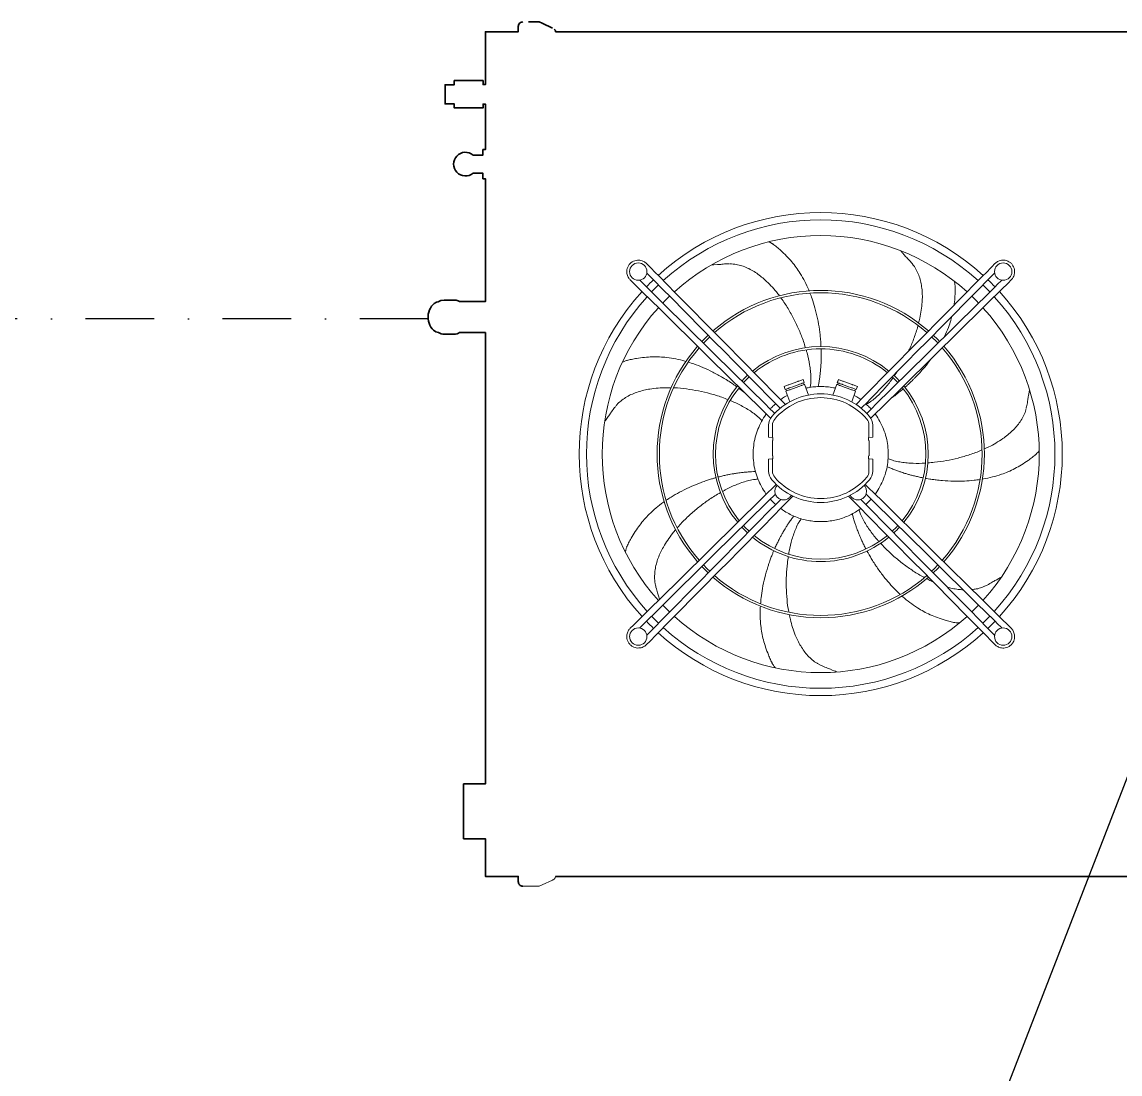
# Model space of a CAD drawing. Extents: x 28911 to 70911, y -59 to 29641.
# Drawn here: x 46481 to 47684, y 15614 to 16766 of the extents above; entities that cross this region are included whole.
import ezdxf

# ---------------------------------------------------------------- set-up
doc = ezdxf.new("R2010")
doc.units = 0
doc.header["$LTSCALE"] = 300
doc.header["$MEASUREMENT"] = 0
doc.linetypes.add('553_Civil-Base$0$DASHDOT2', pattern=[0.5, 0.25, -0.125, 0, -0.125])
doc.layers.add('22 CONTINUA 0.18', color=3, linetype='Continuous', lineweight=18)
doc.layers.add('23 CONTINUA 0.35', color=4, linetype='Continuous', lineweight=35)
doc.styles.get("Standard").update_dxf_attribs({"font": 'STANDARD'})
doc.dimstyles.new('sc1a50_pollici', dxfattribs={"dimscale": 50, "dimtxt": 3, "dimasz": 3, "dimexe": 0, "dimexo": 0, "dimgap": 1, "dimtad": 1, "dimzin": 12, "dimdsep": 46, "dimtxsty": 'Standard', "dimblk": 'CLOSEDBLANK', "dimcen": 1, "dimclrd": 253, "dimclre": 253, "dimclrt": 2, "dimadec": 0, "dimazin": 3, "dimtfac": 1, "dimtmove": 0, "dimatfit": 1, "dimldrblk": 'CLOSEDBLANK', "dimfxl": 1, "dimtolj": 1, "dimtzin": 0, "dimarcsym": 0})

# ---------------------------------------------------------------- blocks, each defined once
blk = doc.blocks.new('A$Cb5c88366')
at = {"layer": '22 CONTINUA 0.18', "color": 7}
for p, q in [((1828.4, 934.3), (1816.9, 928.9)), ((1830.8, 935.4), (1828.4, 934.3)), ((1843.2, 935.7), (1832.1, 935.7))]:
    blk.add_line(p, q, dxfattribs=at)
at = {"layer": '22 CONTINUA 0.18', "color": 253}
for p, q in [((1511.4, 698.6), (1508, 700.1)), ((1576, 692.2), (1576.6, 691)), ((1335.9, 667.6), (1332.4, 671.1)), ((1342.9, 660.4), (1335.9, 667.6)), ((1710.5, 667.6), (1703.5, 660.4)), ((1714, 671.1), (1710.5, 667.6)), ((1314.6, 653.3), (1318.1, 649.8)), ((1318.1, 649.8), (1325.3, 642.8)), ((1330.2, 647.7), (1325, 652.9)), ((1332.8, 660.7), (1338, 655.5)), ((1338, 655.5), (1339.7, 653.8)), ((1339.7, 653.8), (1351.2, 642.1)), ((1344.7, 658.7), (1342.9, 660.4)), ((1356.2, 647), (1344.7, 658.7)), ((1701.7, 658.7), (1690.2, 647)), ((1695.2, 642.1), (1706.7, 653.8)), ((1703.5, 660.4), (1701.7, 658.7)), ((1706.7, 653.8), (1708.4, 655.5)), ((1708.4, 655.5), (1713.6, 660.7)), ((1721.4, 652.9), (1716.2, 647.7)), ((1721.1, 642.8), (1728.3, 649.8)), ((1728.3, 649.8), (1731.8, 653.3)), ((1325.3, 642.8), (1327, 641)), ((1327, 641), (1338.7, 629.5)), ((1331.9, 646), (1330.2, 647.7)), ((1343.6, 634.5), (1331.9, 646)), ((1351.2, 642.1), (1358.2, 634.9)), ((1363.2, 639.9), (1356.2, 647)), ((1415.2, 587.2), (1363.2, 639.9)), ((1683.2, 639.9), (1631.2, 587.2)), ((1690.2, 647), (1683.2, 639.9)), ((1688.2, 634.9), (1695.2, 642.1)), ((1714.5, 646), (1702.8, 634.5)), ((1707.7, 629.5), (1719.4, 641)), ((1716.2, 647.7), (1714.5, 646)), ((1719.4, 641), (1721.1, 642.8)), ((1338.7, 629.5), (1345.8, 622.5)), ((1350.8, 627.5), (1343.6, 634.5)), ((1403.4, 575.5), (1350.8, 627.5)), ((1358.2, 634.9), (1410.2, 582.3)), ((1636.2, 582.3), (1688.2, 634.9)), ((1695.6, 627.5), (1643, 575.5)), ((1702.8, 634.5), (1695.6, 627.5)), ((1700.6, 622.5), (1707.7, 629.5)), ((1345.8, 622.5), (1398.5, 570.5)), ((1647.9, 570.5), (1700.6, 622.5)), ((1700.4, 618.9), (1699.7, 621.6)), ((1331.2, 600.5), (1328, 598.7)), ((1410.2, 582.3), (1413.8, 578.7)), ((1413.8, 578.7), (1469.8, 521.8)), ((1418.8, 583.6), (1415.2, 587.2)), ((1474.8, 526.7), (1418.8, 583.6)), ((1627.6, 583.6), (1571.6, 526.7)), ((1576.6, 521.8), (1632.6, 578.7)), ((1631.2, 587.2), (1627.6, 583.6)), ((1632.6, 578.7), (1636.2, 582.3)), ((1398.5, 570.5), (1402.1, 566.9)), ((1402.1, 566.9), (1459, 510.9)), ((1407, 571.9), (1403.4, 575.5)), ((1463.9, 515.9), (1407, 571.9)), ((1639.4, 571.9), (1582.5, 515.9)), ((1587.4, 510.9), (1644.3, 566.9)), ((1643, 575.5), (1639.4, 571.9)), ((1644.3, 566.9), (1647.9, 570.5)), ((1735.7, 564.4), (1735.1, 563.2)), ((1469.8, 521.8), (1471.7, 519.9)), ((1471.7, 519.9), (1479.4, 512.1)), ((1473.9, 517.6), (1472.7, 516.6)), ((1476.7, 524.8), (1474.8, 526.7)), ((1492.8, 508.5), (1476.7, 524.8)), ((1569.7, 524.8), (1553.6, 508.5)), ((1567, 512.1), (1574.7, 519.9)), ((1571.6, 526.7), (1569.7, 524.8)), ((1573.7, 516.6), (1572.5, 517.6)), ((1574.7, 519.9), (1576.6, 521.8)), ((1459, 510.9), (1460.9, 509)), ((1460.9, 509), (1474.4, 495.7)), ((1465.8, 514), (1463.9, 515.9)), ((1473.6, 506.3), (1465.8, 514)), ((1469.1, 513), (1468.1, 511.7)), ((1572, 495.7), (1585.5, 509)), ((1580.6, 514), (1572.8, 506.3)), ((1578.3, 511.7), (1577.3, 513)), ((1582.5, 515.9), (1580.6, 514)), ((1585.5, 509), (1587.4, 510.9)), ((1466.2, 467.9), (1466.2, 481.2)), ((1470.4, 481.2), (1470.4, 467.8)), ((1576, 467.8), (1576, 481.2)), ((1580.2, 481.2), (1580.2, 467.9)), ((1287.5, 462.9), (1288.6, 463.8)), ((1470.4, 467.8), (1466.2, 467.9)), ((1470.3, 447.7), (1470.3, 464.3)), ((1470.7, 467.5), (1470.4, 467.8)), ((1470.8, 464.3), (1470.8, 467.5)), ((1575.6, 467.5), (1575.6, 464.3)), ((1576, 467.8), (1575.7, 467.5)), ((1580.2, 467.9), (1576, 467.8)), ((1576.1, 464.3), (1576.1, 447.7)), ((1470.8, 444.5), (1470.8, 447.7)), ((1575.6, 447.7), (1575.6, 444.5)), ((1466.2, 444.1), (1470.4, 444.2)), ((1466.2, 430.8), (1466.2, 444.1)), ((1470.4, 444.2), (1470.7, 444.5)), ((1470.4, 444.2), (1470.4, 430.8)), ((1575.7, 444.5), (1576, 444.2)), ((1576, 444.2), (1580.2, 444.1)), ((1576, 430.8), (1576, 444.2)), ((1580.2, 444.1), (1580.2, 430.8)), ((1468.3, 423.3), (1460.9, 416)), ((1585.5, 416), (1578.1, 423.3)), ((1756, 421.5), (1758.2, 424.5)), ((1459, 414.1), (1402.1, 358.1)), ((1407, 353.1), (1463.9, 409.1)), ((1460.9, 416), (1459, 414.1)), ((1463.9, 409.1), (1465.8, 411)), ((1465.8, 411), (1472.8, 417.9)), ((1468.1, 413.3), (1469.1, 412)), ((1478.9, 412.3), (1471.7, 405.1)), ((1574.7, 405.1), (1567.5, 412.3)), ((1573.6, 417.9), (1580.6, 411)), ((1577.3, 412), (1578.3, 413.3)), ((1580.6, 411), (1582.5, 409.1)), ((1582.5, 409.1), (1639.4, 353.1)), ((1587.4, 414.1), (1585.5, 416)), ((1644.3, 358.1), (1587.4, 414.1)), ((1295.7, 398.4), (1295, 394.8)), ((1469.8, 403.2), (1413.8, 346.3)), ((1418.8, 341.4), (1474.8, 398.3)), ((1471.7, 405.1), (1469.8, 403.2)), ((1472.7, 408.4), (1473.9, 407.4)), ((1474.8, 398.3), (1476.7, 400.2)), ((1476.7, 400.2), (1484.5, 408.1)), ((1489.2, 405.3), (1485, 393.6)), ((1505.6, 386.1), (1509.9, 397.8)), ((1536.5, 397.8), (1540.8, 386.1)), ((1561.4, 393.6), (1557.2, 405.3)), ((1561.9, 408.1), (1569.7, 400.2)), ((1569.7, 400.2), (1571.6, 398.3)), ((1571.6, 398.3), (1627.6, 341.4)), ((1572.5, 407.4), (1573.7, 408.4)), ((1576.6, 403.2), (1574.7, 405.1)), ((1632.6, 346.3), (1576.6, 403.2)), ((1484.2, 391.8), (1483, 388.5)), ((1483, 388.5), (1484.2, 391.8)), ((1487.6, 386.8), (1483, 388.5)), ((1484.2, 391.8), (1485.5, 391.3)), ((1485.7, 393.4), (1485, 391.5)), ((1487.4, 390.6), (1488.7, 390.1)), ((1498, 383.1), (1488.9, 386.3)), ((1490.1, 389.6), (1492.7, 388.7)), ((1496.5, 387.3), (1499.2, 386.3)), ((1500.5, 385.9), (1501.8, 385.4)), ((1504.2, 384.5), (1504.9, 386.4)), ((1541.5, 386.4), (1542.2, 384.5)), ((1544.6, 385.4), (1545.9, 385.9)), ((1547.2, 386.3), (1549.9, 387.3)), ((1557.5, 386.3), (1548.4, 383.1)), ((1553.7, 388.7), (1556.3, 389.6)), ((1557.7, 390.1), (1559, 390.6)), ((1563.4, 388.5), (1558.8, 386.8)), ((1561.4, 391.5), (1560.7, 393.4)), ((1560.9, 391.3), (1562.2, 391.8)), ((1563.4, 388.5), (1562.2, 391.8)), ((1562.2, 391.8), (1563.4, 388.5)), ((1439.9, 372.8), (1442.6, 376.8)), ((1503.8, 380.9), (1499.3, 382.6)), ((1503.7, 384.7), (1505, 384.2)), ((1505, 384.2), (1503.8, 380.9)), ((1503.9, 380.9), (1505.1, 384.2)), ((1541.3, 384.2), (1542.5, 380.9)), ((1541.4, 384.2), (1542.7, 384.7)), ((1542.6, 380.9), (1541.4, 384.2)), ((1547.1, 382.6), (1542.6, 380.9)), ((1398.5, 354.5), (1345.8, 302.5)), ((1350.8, 297.5), (1403.4, 349.5)), ((1402.1, 358.1), (1398.5, 354.5)), ((1403.4, 349.5), (1407, 353.1)), ((1639.4, 353.1), (1643, 349.5)), ((1643, 349.5), (1695.6, 297.5)), ((1647.9, 354.5), (1644.3, 358.1)), ((1700.6, 302.5), (1647.9, 354.5)), ((1735.4, 359.9), (1734.1, 359.6)), ((1410.2, 342.7), (1358.2, 290.1)), ((1363.2, 285.1), (1415.2, 337.8)), ((1413.8, 346.3), (1410.2, 342.7)), ((1415.2, 337.8), (1418.8, 341.4)), ((1627.6, 341.4), (1631.2, 337.8)), ((1631.2, 337.8), (1683.2, 285.1)), ((1636.2, 342.7), (1632.6, 346.3)), ((1688.2, 290.1), (1636.2, 342.7)), ((1345.8, 302.5), (1338.7, 295.5)), ((1707.7, 295.5), (1700.6, 302.5)), ((1338.7, 295.5), (1327, 284)), ((1331.9, 279), (1343.6, 290.5)), ((1343.6, 290.5), (1350.8, 297.5)), ((1358.2, 290.1), (1351.2, 282.9)), ((1695.2, 282.9), (1688.2, 290.1)), ((1695.6, 297.5), (1702.8, 290.5)), ((1702.8, 290.5), (1714.5, 279)), ((1719.4, 284), (1707.7, 295.5)), ((1325.3, 282.2), (1318.1, 275.2)), ((1325, 272.1), (1330.2, 277.3)), ((1327, 284), (1325.3, 282.2)), ((1330.2, 277.3), (1331.9, 279)), ((1351.2, 282.9), (1339.7, 271.2)), ((1344.7, 266.3), (1356.2, 278)), ((1356.2, 278), (1363.2, 285.1)), ((1375.9, 278.5), (1375.9, 279.8)), ((1683.2, 285.1), (1690.2, 278)), ((1690.2, 278), (1701.7, 266.3)), ((1706.7, 271.2), (1695.2, 282.9)), ((1714.5, 279), (1716.2, 277.3)), ((1716.2, 277.3), (1721.4, 272.1)), ((1721.1, 282.2), (1719.4, 284)), ((1728.3, 275.2), (1721.1, 282.2)), ((1318.1, 275.2), (1314.6, 271.7)), ((1338, 269.5), (1332.8, 264.3)), ((1335.9, 257.4), (1342.9, 264.6)), ((1339.7, 271.2), (1338, 269.5)), ((1342.9, 264.6), (1344.7, 266.3)), ((1701.7, 266.3), (1703.5, 264.6)), ((1703.5, 264.6), (1710.5, 257.4)), ((1708.4, 269.5), (1706.7, 271.2)), ((1713.6, 264.3), (1708.4, 269.5)), ((1731.8, 271.7), (1728.3, 275.2)), ((1332.4, 253.9), (1335.9, 257.4)), ((1636.3, 254.9), (1640.4, 255.1)), ((1710.5, 257.4), (1714, 253.9)), ((1431.4, 244.7), (1434, 241.7))]:
    blk.add_line(p, q, dxfattribs=at)
at = {"layer": '22 CONTINUA 0.18', "color": 253, "flags": 128}
for points in [[(1338, 640), (1343.5, 645.5), (1345.7, 647.7)], [(1700.7, 647.7), (1702.9, 645.5), (1708.4, 640)], [(1400, 592.6), (1395.1, 587.8), (1393.1, 585.7)], [(1394.9, 583.9), (1399, 588.1), (1401.8, 590.8)], [(1644.6, 590.8), (1647.4, 588.1), (1651.5, 583.9)], [(1653.3, 585.7), (1651.3, 587.8), (1646.4, 592.6)], [(1436.9, 382.5), (1439.4, 379.8), (1443.2, 376.2)], [(1444.9, 377.9), (1442.3, 380.5), (1438.6, 384.2)], [(1607.8, 384.2), (1604.1, 380.5), (1601.5, 377.9)], [(1603.2, 376.2), (1607, 379.8), (1609.5, 382.5)], [(1393.1, 339.3), (1395.1, 337.2), (1400, 332.4)], [(1401.8, 334.2), (1396.2, 339.7), (1394.9, 341.1)], [(1651.5, 341.1), (1650.2, 339.7), (1644.6, 334.2)], [(1646.4, 332.4), (1651.3, 337.2), (1653.3, 339.3)], [(1345.7, 277.3), (1343.5, 279.5), (1338, 285)], [(1708.4, 285), (1702.9, 279.5), (1700.7, 277.3)]]:
    blk.add_lwpolyline(points, dxfattribs=at)
at = {"layer": '22 CONTINUA 0.18', "color": 253}
for centre in [(1323.4, 662.3), (1723, 662.3), (1323.4, 262.7), (1723, 262.7)]:
    blk.add_circle(centre, 9.5, dxfattribs=at)
at = {"layer": '22 CONTINUA 0.18', "color": 7}
for centre, radius, start, end in [((1818.4, 924.1), 5, 115, 169.8761), ((1832.1, 932.7), 3, 90, 115)]:
    blk.add_arc(centre, radius, start, end, dxfattribs=at)
at = {"layer": '22 CONTINUA 0.18', "color": 253}
for centre, radius, start, end in [((1523.2, 462.5), 264.5, 90, 132.2969), ((1523.2, 462.5), 264.5, 47.7031, 90), ((1523.2, 462.5), 256.5, 90, 132.2248), ((1523.2, 462.5), 256.5, 47.7752, 90), ((1523.2, 462.5), 239.3, 47.9467, 132.0533), ((1323.4, 662.3), 12.6, 44.6358, 45.3525), ((1523.2, 462.5), 264.5, 133.8138, 136.1862), ((1523.2, 462.5), 264.5, 43.8138, 46.1862), ((1723, 662.3), 12.6, 314.6358, 315.3525), ((1523.2, 462.5), 264.5, 137.7031, 222.2969), ((1523.2, 462.5), 179.2, 90, 131.1967), ((1523.2, 462.5), 176.7, 48.8516, 131.1484), ((1523.2, 462.5), 179.2, 48.8033, 90), ((1523.2, 462.5), 264.5, 317.7031, 42.2969), ((1523.2, 462.5), 256.5, 137.7752, 222.2248), ((1523.2, 462.5), 239.3, 133.7303, 136.2697), ((1523.2, 462.5), 239.3, 43.7303, 46.2697), ((1523.2, 462.5), 256.5, 317.7752, 42.2248), ((1523.2, 462.5), 239.3, 137.9467, 222.0533), ((1523.2, 462.5), 239.3, 317.9467, 42.0533), ((1523.2, 462.5), 179.2, 138.8033, 221.1967), ((1523.2, 462.5), 176.7, 138.8516, 221.1484), ((1523.2, 462.5), 117.7, 90, 129.4126), ((1523.2, 462.5), 115.2, 50.7004, 129.2996), ((1523.2, 462.5), 117.7, 50.5874, 90), ((1523.2, 462.5), 176.7, 318.8516, 41.1484), ((1523.2, 462.5), 179.2, 318.8033, 41.1967), ((1523.2, 462.5), 117.7, 132.8266, 137.1734), ((1523.2, 462.5), 115.2, 132.788, 137.212), ((1523.2, 462.5), 115.2, 42.788, 47.212), ((1523.2, 462.5), 117.7, 42.8266, 47.1734), ((1523.2, 462.5), 117.7, 140.5874, 219.4126), ((1523.2, 462.5), 115.2, 140.7004, 219.2996), ((1523.2, 462.5), 115.2, 320.6189, 39.2996), ((1523.2, 462.5), 117.7, 320.67, 39.4126), ((1523.2, 445.5), 70, 40.0248, 139.9752), ((1523.2, 445.5), 65.8, 40.0248, 139.9752), ((1480.7, 481.2), 14.5, 139.9752, 180), ((1480.7, 481.2), 10.3, 139.9752, 180), ((1565.7, 481.2), 10.3, 0, 40.0248), ((1565.7, 481.2), 14.5, 0, 40.0248), ((1480.7, 430.8), 14.5, 180, 220.0248), ((1523.2, 466.5), 70, 220.0248, 319.9752), ((1480.7, 430.8), 10.3, 180, 220.0248), ((1523.2, 466.5), 65.8, 220.0248, 319.9752), ((1565.7, 430.8), 10.3, 319.9752, 0), ((1565.7, 430.8), 14.5, 319.9752, 0), ((1523.2, 462.5), 115.2, 230.7004, 270), ((1523.2, 462.5), 115.2, 270, 309.2996), ((1523.2, 462.5), 117.7, 230.5874, 309.4126), ((1523.2, 462.5), 179.2, 228.8033, 311.1967), ((1523.2, 462.5), 176.7, 228.8516, 270), ((1523.2, 462.5), 176.7, 270, 311.1484), ((1523.2, 462.5), 239.3, 223.7303, 226.2697), ((1523.2, 462.5), 239.3, 313.7303, 316.2697), ((1523.2, 462.5), 264.5, 223.8138, 226.1862), ((1523.2, 462.5), 239.3, 227.9467, 270), ((1523.2, 462.5), 239.3, 270, 312.0533), ((1523.2, 462.5), 264.5, 313.8138, 316.1862), ((1323.4, 262.7), 12.6, 134.6358, 135.3525), ((1523.2, 462.5), 264.5, 227.7031, 312.2969), ((1523.2, 462.5), 256.5, 227.7752, 312.2248), ((1723, 262.7), 12.6, 224.6358, 225.3525)]:
    blk.add_arc(centre, radius, start, end, dxfattribs=at)
at = {"layer": '22 CONTINUA 0.18'}
blk.add_arc((1912.2, 145), 13, 230.2849, 129.7151, dxfattribs=at)
at = {"layer": '22 CONTINUA 0.18', "color": 7}
for points in [[(1816.3, 928.7), (1816.3, 928.7), (1816.4, 928.7), (1816.6, 928.8), (1816.7, 928.8), (1816.9, 928.9)], [(1843.2, 935.7), (1844.9, 935.7), (1846.4, 935.7), (1848.8, 935.7), (1849.4, 935.7), (1849.4, 935.7)]]:
    blk.add_open_spline(points, degree=3, knots=[0, 0, 0, 0, 0.5, 0.5, 1, 1, 1, 1], dxfattribs=at)
at = {"layer": '22 CONTINUA 0.18', "color": 253}
for points, knots in [([(1507.9, 700), (1507.2, 700.2), (1506.5, 700.6), (1505.7, 701), (1505.6, 701.1)], [0, 0, 0, 0, 0.8151336, 1, 1, 1, 1]), ([(1511.4, 698.4), (1512.9, 697.9), (1516.3, 696.5), (1520.6, 695.1), (1523.3, 693.6), (1524.1, 693.2)], [0, 0, 0, 0, 0.3364574, 0.7951713, 1, 1, 1, 1]), ([(1524.5, 693), (1525.4, 692.6), (1528.2, 691.2), (1532.5, 687.9), (1537.3, 683.4), (1541.5, 678.3), (1545.2, 672.7), (1548.4, 666.8), (1551.4, 660), (1554.2, 652.3), (1556.3, 644.8), (1557.2, 640.1), (1557.6, 638.3)], [0, 0, 0, 0, 0.049499, 0.149739, 0.250006, 0.350304, 0.450625, 0.550965, 0.651315, 0.785101, 0.918896, 1, 1, 1, 1]), ([(1576.2, 691.9), (1576.1, 692), (1575.7, 692.6), (1575, 693.7), (1574.2, 694.9), (1573.5, 695.8), (1573.2, 696.3), (1573.1, 696.4)], [0, 0, 0, 0, 0.101371, 0.362903, 0.665465, 0.895274, 1, 1, 1, 1]), ([(1575.9, 692.4), (1576.7, 690.8), (1578.3, 687.6), (1580.9, 681.4), (1583.6, 674.2), (1586, 666.2), (1587.7, 658.3), (1589, 649.7), (1589.5, 640.3), (1589.6, 633.1), (1589.3, 629.3), (1589.3, 628.9)], [0, 0, 0, 0, 0.084137, 0.170783, 0.303249, 0.431574, 0.554368, 0.672846, 0.828681, 0.982495, 1, 1, 1, 1]), ([(1314.6, 653.3), (1314.2, 653.7), (1313.8, 654.1), (1313.1, 655), (1312.8, 655.5), (1312.1, 656.7), (1311.8, 657.4), (1311.3, 658.8), (1311.1, 659.6), (1310.9, 661.2), (1310.8, 662.1), (1310.9, 664), (1311.1, 664.9), (1311.6, 666.8), (1312.1, 667.7), (1313.1, 669.5), (1313.7, 670.4), (1315.2, 671.9), (1316, 672.5), (1317.8, 673.6), (1318.8, 674), (1320.6, 674.6), (1321.6, 674.8), (1323.4, 674.9), (1324.3, 674.9), (1326, 674.6), (1326.8, 674.4), (1328.2, 674), (1328.8, 673.7), (1330, 673), (1330.6, 672.7), (1331.5, 672), (1331.9, 671.6), (1332.3, 671.2)], [0, 0, 0, 0, 0.0625, 0.0625, 0.125, 0.125, 0.1875, 0.1875, 0.25, 0.25, 0.3125, 0.3125, 0.375, 0.375, 0.4375, 0.4375, 0.5, 0.5, 0.5625, 0.5625, 0.625, 0.625, 0.6875, 0.6875, 0.75, 0.75, 0.8125, 0.8125, 0.875, 0.875, 0.9375, 0.9375, 1, 1, 1, 1]), ([(1714, 671.1), (1714.4, 671.5), (1714.8, 671.9), (1715.7, 672.6), (1716.2, 672.9), (1717.4, 673.6), (1718.1, 673.9), (1719.5, 674.4), (1720.3, 674.6), (1721.9, 674.8), (1722.8, 674.9), (1724.7, 674.8), (1725.6, 674.6), (1727.5, 674.1), (1728.4, 673.6), (1730.2, 672.6), (1731.1, 672), (1732.6, 670.5), (1733.2, 669.7), (1734.3, 667.9), (1734.7, 666.9), (1735.3, 665.1), (1735.5, 664.1), (1735.6, 662.3), (1735.6, 661.4), (1735.3, 659.7), (1735.1, 658.9), (1734.7, 657.5), (1734.4, 656.9), (1733.7, 655.7), (1733.4, 655.1), (1732.7, 654.2), (1732.3, 653.8), (1731.9, 653.4)], [0, 0, 0, 0, 0.0625, 0.0625, 0.125, 0.125, 0.1875, 0.1875, 0.25, 0.25, 0.3125, 0.3125, 0.375, 0.375, 0.4375, 0.4375, 0.5, 0.5, 0.5625, 0.5625, 0.625, 0.625, 0.6875, 0.6875, 0.75, 0.75, 0.8125, 0.8125, 0.875, 0.875, 0.9375, 0.9375, 1, 1, 1, 1]), ([(1377, 646.9), (1376.7, 647), (1375.6, 647.1), (1373.7, 647.3), (1372, 647.3), (1371.3, 647.3)], [0, 0, 0, 0, 0.128359, 0.606902, 1, 1, 1, 1]), ([(1376.3, 647.1), (1378.1, 646.7), (1381.6, 645.9), (1388.1, 644.1), (1395.3, 641.7), (1403.1, 638.6), (1410.4, 635), (1417.9, 630.6), (1425.6, 625.2), (1431.2, 620.8), (1434, 618.2), (1434.2, 618)], [0, 0, 0, 0, 0.084186, 0.170883, 0.303425, 0.431824, 0.55469, 0.673236, 0.829161, 0.983064, 1, 1, 1, 1]), ([(1558.2, 635.5), (1558.2, 635.3), (1559.2, 630.7), (1560.2, 621.6), (1561.1, 608.3), (1560.9, 595), (1560.1, 583.7), (1559, 577), (1558.6, 574.6)], [0, 0, 0, 0, 0.0111633, 0.2285477, 0.4459426, 0.663346, 0.8807622, 1, 1, 1, 1]), ([(1589, 626.3), (1588.9, 624.1), (1588.5, 618.5), (1587, 609), (1584.6, 597.7), (1582, 588.7), (1580, 582.6), (1579, 579.7), (1578.1, 577.3), (1577.3, 575), (1576.3, 572.6), (1575.4, 570.2), (1574.7, 568.7), (1574.5, 568.2)], [0, 0, 0, 0, 0.10668, 0.280631, 0.480106, 0.68522, 0.745956, 0.79773, 0.84054, 0.875243, 0.916832, 0.974446, 1, 1, 1, 1]), ([(1436.2, 616.1), (1437.8, 614.6), (1441.9, 610.8), (1448.4, 603.7), (1455.8, 594.8), (1461.2, 587.2), (1464.7, 581.8), (1466.4, 579.2), (1467.7, 577), (1468.9, 575), (1470.3, 572.6), (1471.5, 570.5), (1472.2, 569.1), (1472.5, 568.7)], [0, 0, 0, 0, 0.1068127, 0.2811224, 0.4810089, 0.686547, 0.7474078, 0.799289, 0.8421875, 0.8769616, 0.9186372, 0.9763692, 1, 1, 1, 1]), ([(1700.3, 618.8), (1700.8, 617.3), (1701.9, 613.8), (1703.4, 609.7), (1703.9, 606.9), (1704, 606.1)], [0, 0, 0, 0, 0.349572, 0.826216, 1, 1, 1, 1]), ([(1331.4, 600.4), (1332.7, 601.2), (1335.9, 603), (1339.7, 605.5), (1342.5, 606.7), (1343.4, 607)], [0, 0, 0, 0, 0.336535, 0.795356, 1, 1, 1, 1]), ([(1343.8, 607.2), (1344.7, 607.6), (1347.5, 609), (1352.2, 610.2), (1356, 610.7), (1357.6, 610.9)], [0, 0, 0, 0, 0.221338, 0.669173, 1, 1, 1, 1]), ([(1367.3, 611.1), (1369.1, 611), (1373, 610.7), (1378.9, 609.7), (1382.9, 608.6), (1384.8, 608.1)], [0, 0, 0, 0, 0.297299, 0.674664, 1, 1, 1, 1]), ([(1400.2, 602.3), (1401, 602), (1403.3, 601.1), (1405.6, 599.8), (1407.1, 599)], [0, 0, 0, 0, 0.2994085, 1, 1, 1, 1]), ([(1704.1, 605.8), (1704.4, 604.6), (1705.1, 601.3), (1705.2, 595.8), (1704.7, 589.2), (1703.3, 582.7), (1701.3, 576.4), (1698.7, 570.2), (1695.2, 563.6), (1690.9, 556.6), (1686.3, 550.2), (1683.2, 546.6), (1682, 545.2)], [0, 0, 0, 0, 0.057232, 0.156541, 0.255876, 0.355241, 0.45463, 0.554037, 0.653453, 0.785996, 0.918547, 1, 1, 1, 1]), ([(1328, 598.6), (1327.4, 598.2), (1326.7, 597.9), (1326, 597.6), (1325.9, 597.5)], [0, 0, 0, 0, 0.880812, 1, 1, 1, 1]), ([(1409.7, 597.7), (1409.9, 597.6), (1414.1, 595.5), (1421.9, 590.6), (1432.8, 583), (1443.1, 574.6), (1451.4, 566.9), (1456, 561.9), (1457.7, 560.1)], [0, 0, 0, 0, 0.011177, 0.228343, 0.445519, 0.662704, 0.879901, 1, 1, 1, 1]), ([(1473.7, 566.3), (1473.7, 566.3), (1474.6, 564.7), (1476, 561.8), (1478, 557.7), (1479.6, 554), (1480.9, 551.1), (1481.8, 548.7), (1482.7, 546.5), (1483.7, 543.8), (1484.9, 540.5), (1486.2, 536.5), (1487.4, 532.3), (1488.2, 529.5), (1488.5, 528.2)], [0, 0, 0, 0, 0.006052, 0.12584, 0.237082, 0.335581, 0.42134, 0.471919, 0.524115, 0.593104, 0.679327, 0.782767, 0.903412, 1, 1, 1, 1]), ([(1558.2, 572.1), (1558.1, 571), (1557.3, 565.5), (1555.4, 558), (1552.7, 549.6), (1550.3, 543.5), (1547.8, 538.1), (1545.7, 535), (1544.9, 533.8)], [0, 0, 0, 0, 0.082898, 0.405161, 0.566397, 0.727696, 0.889081, 1, 1, 1, 1]), ([(1573.5, 566), (1573.5, 565.9), (1572.8, 564.3), (1571.4, 561.3), (1569.4, 557.3), (1567.6, 553.6), (1566.1, 550.8), (1564.8, 548.6), (1563.6, 546.5), (1562.2, 544.1), (1560.3, 541.1), (1558, 537.6), (1555.5, 534), (1553.7, 531.6), (1552.9, 530.6)], [0, 0, 0, 0, 0.006203, 0.125972, 0.237197, 0.335682, 0.421428, 0.471999, 0.524187, 0.593166, 0.679375, 0.7828, 0.903427, 1, 1, 1, 1]), ([(1735.6, 564.1), (1735.6, 564.2), (1735.8, 564.8), (1736.2, 565.9), (1736.6, 567.3), (1736.9, 568.4), (1737.1, 569), (1737.1, 569.3)], [0, 0, 0, 0, 0.055943, 0.363958, 0.633192, 0.854564, 1, 1, 1, 1]), ([(1459.3, 558.3), (1460.1, 557.4), (1463.9, 553.4), (1468.6, 547.2), (1473.5, 539.9), (1476.8, 534.2), (1479.4, 528.9), (1480.5, 525.4), (1481, 523.9)], [0, 0, 0, 0, 0.084195, 0.406377, 0.567572, 0.72883, 0.890175, 1, 1, 1, 1]), ([(1735.9, 564.6), (1735.1, 563), (1733.6, 559.7), (1730.3, 553.8), (1726.4, 547.3), (1721.6, 540.4), (1716.5, 534.1), (1710.5, 527.8), (1703.6, 521.5), (1698, 516.9), (1694.8, 514.8), (1694.5, 514.6)], [0, 0, 0, 0, 0.084072, 0.17065, 0.303013, 0.431239, 0.553938, 0.672323, 0.828038, 0.981732, 1, 1, 1, 1]), ([(1680.3, 543.1), (1680.1, 542.9), (1677.1, 539.3), (1670.6, 532.8), (1660.8, 523.8), (1650.3, 515.7), (1641, 509.2), (1635, 505.9), (1632.9, 504.7)], [0, 0, 0, 0, 0.011293, 0.22843, 0.445579, 0.662735, 0.879905, 1, 1, 1, 1]), ([(1523.2, 536.5), (1520.9, 536.4), (1516.2, 536.3), (1509.4, 535.3), (1502.6, 533.7), (1496, 531.4), (1489.7, 528.6), (1484.1, 525.5), (1480.8, 523.1), (1479.4, 522.1)], [0, 0, 0, 0, 0.14821, 0.29642, 0.44463, 0.59284, 0.74105, 0.88926, 1, 1, 1, 1]), ([(1567, 522.1), (1565.6, 523.1), (1562.3, 525.5), (1556.7, 528.6), (1550.4, 531.4), (1543.8, 533.7), (1537, 535.3), (1530.2, 536.3), (1525.5, 536.4), (1523.2, 536.5)], [0, 0, 0, 0, 0.11074, 0.25895, 0.40716, 0.55537, 0.70358, 0.85179, 1, 1, 1, 1]), ([(1463.6, 506.3), (1463.5, 506.2), (1461.4, 503.6), (1458.2, 498.1), (1454.2, 489.7), (1451.3, 480.9), (1449.6, 471.8), (1449, 462.5), (1449.6, 453.2), (1451.3, 444.1), (1454.2, 435.3), (1458.2, 426.9), (1461.4, 421.4), (1463.5, 418.8), (1463.6, 418.7)], [0, 0, 0, 0, 0.006033, 0.104827, 0.20362, 0.302413, 0.401207, 0.5, 0.598793, 0.697587, 0.79638, 0.895173, 0.993967, 1, 1, 1, 1]), ([(1475.6, 496.7), (1475.3, 497.1), (1474.5, 497.9), (1473.7, 499.5), (1473.2, 501.3), (1473, 503.2), (1473.2, 505), (1473.7, 506.8), (1474.6, 508.5), (1475.8, 509.9), (1477.2, 511.1), (1478.9, 512), (1480.7, 512.6), (1481.9, 512.6), (1482.5, 512.7)], [0, 0, 0, 0, 0.067754, 0.152503, 0.237253, 0.322003, 0.406752, 0.491502, 0.576252, 0.661001, 0.745751, 0.830501, 0.91525, 1, 1, 1, 1]), ([(1482.5, 512.7), (1483.2, 512.6), (1484.5, 512.5), (1486.4, 511.9), (1488.1, 510.9), (1489.6, 509.6), (1490.5, 508.4), (1490.9, 507.7), (1490.9, 507.5)], [0, 0, 0, 0, 0.188901, 0.377801, 0.566702, 0.755603, 0.944504, 1, 1, 1, 1]), ([(1555.5, 507.5), (1555.5, 507.7), (1555.9, 508.4), (1556.8, 509.6), (1558.3, 510.9), (1560, 511.9), (1561.9, 512.5), (1563.2, 512.6), (1563.9, 512.7)], [0, 0, 0, 0, 0.055496, 0.244397, 0.433298, 0.622199, 0.811099, 1, 1, 1, 1]), ([(1563.9, 512.7), (1564.5, 512.6), (1565.7, 512.6), (1567.5, 512), (1569.2, 511.1), (1570.6, 509.9), (1571.8, 508.5), (1572.7, 506.8), (1573.2, 505), (1573.4, 503.2), (1573.2, 501.3), (1572.7, 499.5), (1571.9, 497.9), (1571.1, 497.1), (1570.8, 496.7)], [0, 0, 0, 0, 0.08475, 0.169499, 0.254249, 0.338999, 0.423748, 0.508498, 0.593248, 0.677997, 0.762747, 0.847497, 0.932246, 1, 1, 1, 1]), ([(1582.8, 418.7), (1582.9, 418.8), (1585, 421.4), (1588.2, 426.9), (1592.2, 435.3), (1595.1, 444.1), (1596.8, 453.2), (1597.4, 462.5), (1596.8, 471.8), (1595.1, 480.9), (1592.2, 489.7), (1588.2, 498.1), (1585, 503.6), (1582.9, 506.2), (1582.8, 506.3)], [0, 0, 0, 0, 0.006033, 0.104827, 0.20362, 0.302413, 0.401207, 0.5, 0.598793, 0.697587, 0.79638, 0.895173, 0.993967, 1, 1, 1, 1]), ([(1692.3, 513.1), (1690.5, 511.9), (1685.9, 508.7), (1677.5, 504), (1667.1, 498.8), (1658.5, 495.2), (1652.6, 493), (1649.6, 491.9), (1647.2, 491.1), (1644.9, 490.4), (1642.4, 489.6), (1640, 488.9), (1638.4, 488.5), (1637.9, 488.3)], [0, 0, 0, 0, 0.106992, 0.281039, 0.480623, 0.685851, 0.74662, 0.798423, 0.841256, 0.875978, 0.917591, 0.975236, 1, 1, 1, 1]), ([(1630.7, 503.4), (1629.7, 502.9), (1625, 500.1), (1617.9, 496.9), (1609.7, 493.7), (1603.4, 491.8), (1597.7, 490.4), (1594, 490.1), (1592.6, 490)], [0, 0, 0, 0, 0.082603, 0.406123, 0.567988, 0.729916, 0.891931, 1, 1, 1, 1]), ([(1287.3, 462.7), (1288.7, 463.9), (1291.5, 466.2), (1297, 470.1), (1303.3, 474.2), (1310.6, 478.4), (1318, 481.9), (1326.1, 485), (1335.1, 487.6), (1342.1, 489.3), (1345.8, 489.8), (1346.1, 489.9)], [0, 0, 0, 0, 0.084254, 0.171019, 0.303668, 0.43217, 0.555133, 0.673774, 0.829824, 0.983849, 1, 1, 1, 1]), ([(1348.9, 490.3), (1351, 490.6), (1356.6, 491.4), (1366.2, 492.1), (1377.8, 492.3), (1387.1, 491.8), (1393.4, 491.2), (1396.5, 490.8), (1399.1, 490.5), (1401.4, 490.2), (1404.1, 489.8), (1406.5, 489.4), (1408.2, 489.1), (1408.7, 489)], [0, 0, 0, 0, 0.106714, 0.280731, 0.480283, 0.685476, 0.746235, 0.798029, 0.840856, 0.875571, 0.917177, 0.974812, 1, 1, 1, 1]), ([(1411.1, 488.5), (1411.2, 488.5), (1412.9, 488.2), (1416.1, 487.5), (1420.5, 486.5), (1424.5, 485.5), (1427.6, 484.6), (1430, 483.9), (1432.3, 483.2), (1435, 482.3), (1438.3, 481.2), (1442.3, 479.7), (1446.3, 478.1), (1449, 476.9), (1450.2, 476.3)], [0, 0, 0, 0, 0.006577, 0.126301, 0.237484, 0.335932, 0.421646, 0.472197, 0.524366, 0.593319, 0.679496, 0.782882, 0.903463, 1, 1, 1, 1]), ([(1635.5, 487.7), (1635.4, 487.6), (1633.7, 487.2), (1630.5, 486.4), (1626.1, 485.4), (1622.1, 484.6), (1619, 484.1), (1616.4, 483.6), (1614.1, 483.3), (1611.3, 482.9), (1607.8, 482.5), (1603.6, 482.1), (1599.2, 481.8), (1596.3, 481.7), (1595, 481.7)], [0, 0, 0, 0, 0.007027, 0.126697, 0.23783, 0.336233, 0.421908, 0.472437, 0.524582, 0.593503, 0.679641, 0.78298, 0.903507, 1, 1, 1, 1]), ([(1346.7, 458.1), (1346.9, 458.2), (1351.2, 460.1), (1359.9, 463.2), (1372.6, 467), (1385.6, 469.7), (1396.8, 471.5), (1403.6, 471.9), (1406, 472.1)], [0, 0, 0, 0, 0.011373, 0.22854, 0.445717, 0.662903, 0.880101, 1, 1, 1, 1]), ([(1408.4, 472.3), (1409.6, 472.4), (1415.2, 472.8), (1422.9, 472.6), (1431.7, 471.9), (1438.2, 470.9), (1444, 469.6), (1447.5, 468.3), (1448.9, 467.8)], [0, 0, 0, 0, 0.0859356, 0.4070513, 0.5677128, 0.7284374, 0.8892483, 1, 1, 1, 1]), ([(1287.8, 463.2), (1287.7, 463), (1286.8, 462.2), (1285.6, 460.8), (1284.5, 459.6), (1284.1, 459.1)], [0, 0, 0, 0, 0.1329855, 0.6261494, 1, 1, 1, 1]), ([(1298.2, 412.4), (1298.4, 413.4), (1299.1, 416.5), (1301.4, 421.4), (1304.7, 427.1), (1308.7, 432.3), (1313.3, 437.2), (1318.4, 441.6), (1324.4, 446.1), (1331.3, 450.5), (1338.1, 454.2), (1342.5, 456.2), (1344.2, 456.9)], [0, 0, 0, 0, 0.049704, 0.149907, 0.250138, 0.350398, 0.450684, 0.550986, 0.651299, 0.785037, 0.918783, 1, 1, 1, 1]), ([(1622.2, 404), (1621.2, 404.4), (1616, 406.3), (1609.1, 409.9), (1601.6, 414.3), (1596.1, 418.1), (1591.5, 421.7), (1588.9, 424.4), (1587.9, 425.4)], [0, 0, 0, 0, 0.082528, 0.405454, 0.567022, 0.728652, 0.89037, 1, 1, 1, 1]), ([(1755.8, 421.5), (1755, 420.2), (1752.9, 417.1), (1750.6, 413.4), (1748.7, 411.2), (1748.1, 410.6)], [0, 0, 0, 0, 0.345689, 0.816803, 1, 1, 1, 1]), ([(1758.1, 424.6), (1758.5, 425.1), (1758.9, 425.7), (1759.4, 426.3), (1759.6, 426.4)], [0, 0, 0, 0, 0.750308, 1, 1, 1, 1]), ([(1295.8, 398.5), (1296, 400.1), (1296.6, 403.7), (1297, 408.2), (1297.8, 411.1), (1298.1, 412)], [0, 0, 0, 0, 0.336862, 0.796159, 1, 1, 1, 1]), ([(1747.8, 410.1), (1747.1, 409.3), (1745.1, 406.8), (1740.9, 403.3), (1735.5, 399.6), (1729.5, 396.6), (1723.3, 394.3), (1716.8, 392.5), (1709.5, 391), (1701.3, 390.1), (1693.5, 389.7), (1688.7, 389.8), (1686.8, 389.9)], [0, 0, 0, 0, 0.05195, 0.151755, 0.251588, 0.35145, 0.451337, 0.551242, 0.651156, 0.784363, 0.917577, 1, 1, 1, 1]), ([(1432.9, 391.1), (1433, 391.2), (1434.3, 392.3), (1436.9, 394.4), (1440.4, 397.2), (1443.4, 399.5), (1445.2, 400.8), (1446, 401.3)], [0, 0, 0, 0, 0.019367, 0.317144, 0.593677, 0.838535, 1, 1, 1, 1]), ([(1444, 378.9), (1444.7, 379.9), (1447.8, 384.5), (1452.8, 390.4), (1458.8, 396.8), (1463.7, 401.3), (1468.2, 405), (1471.4, 406.9), (1472.6, 407.6)], [0, 0, 0, 0, 0.084776, 0.407375, 0.568779, 0.730246, 0.891799, 1, 1, 1, 1]), ([(1479.4, 402.9), (1480.8, 401.9), (1483.1, 400.2), (1485.6, 398.8), (1486.7, 398.2)], [0, 0, 0, 0, 0.601389, 1, 1, 1, 1]), ([(1559.7, 398.2), (1560.8, 398.8), (1563.3, 400.2), (1565.6, 401.9), (1567, 402.9)], [0, 0, 0, 0, 0.398611, 1, 1, 1, 1]), ([(1684.1, 389.9), (1683.9, 389.9), (1679.2, 390), (1670.1, 391), (1656.9, 393.2), (1644, 396.3), (1633.2, 399.5), (1626.8, 402.1), (1624.6, 403)], [0, 0, 0, 0, 0.011602, 0.228723, 0.445855, 0.662996, 0.880149, 1, 1, 1, 1]), ([(1295.1, 394.7), (1295, 394), (1294.8, 393.3), (1294.6, 392.5), (1294.6, 392.4)], [0, 0, 0, 0, 0.874692, 1, 1, 1, 1]), ([(1402.4, 358.3), (1404.6, 361.3), (1409.4, 367.6), (1415.5, 374.3), (1419.9, 378.9), (1422.1, 381.1), (1423.9, 382.9), (1425.6, 384.6), (1427.6, 386.4), (1429.4, 388.1), (1430.7, 389.2), (1431.1, 389.5)], [0, 0, 0, 0, 0.265139, 0.55507, 0.640921, 0.714104, 0.774617, 0.823669, 0.882456, 0.963893, 1, 1, 1, 1]), ([(1485, 393.6), (1485, 393.6), (1485.2, 393.5), (1486.3, 393.2), (1487, 392.9), (1489, 392.2), (1490.1, 391.8), (1492.6, 390.9), (1494, 390.4), (1496.7, 389.4), (1498, 388.9), (1500.5, 388), (1501.7, 387.6), (1503.6, 386.9), (1504.3, 386.6), (1505.4, 386.2), (1505.6, 386.1), (1505.6, 386.1)], [0, 0, 0, 0, 0.125, 0.125, 0.25, 0.25, 0.375, 0.375, 0.5, 0.5, 0.625, 0.625, 0.75, 0.75, 0.875, 0.875, 1, 1, 1, 1]), ([(1507.2, 390.3), (1507.9, 390.1), (1510.9, 389.4), (1516.3, 388.7), (1520.9, 388.6), (1523.2, 388.5)], [0, 0, 0, 0, 0.139713, 0.569857, 1, 1, 1, 1]), ([(1522.8, 347.3), (1522.7, 347.4), (1522.7, 349.2), (1522.6, 352.5), (1522.6, 357.1), (1522.8, 361.1), (1522.9, 364.3), (1523.1, 366.9), (1523.3, 369.2), (1523.5, 372.1), (1523.9, 375.6), (1524.4, 379.8), (1525.1, 384.1), (1525.7, 387), (1526, 388.2)], [0, 0, 0, 0, 0.009653, 0.129006, 0.239845, 0.337988, 0.423437, 0.473832, 0.525839, 0.594578, 0.680488, 0.783554, 0.903762, 1, 1, 1, 1]), ([(1523.2, 388.5), (1525.5, 388.6), (1530.1, 388.7), (1535.5, 389.4), (1538.5, 390.1), (1539.2, 390.3)], [0, 0, 0, 0, 0.430143, 0.860287, 1, 1, 1, 1]), ([(1539.2, 348.5), (1538.8, 349.6), (1537.2, 354.9), (1535.7, 362.5), (1534.4, 371.2), (1533.9, 377.8), (1533.9, 383.7), (1534.4, 387.3), (1534.6, 388.8)], [0, 0, 0, 0, 0.0832376, 0.4059375, 0.5673916, 0.7289091, 0.8905133, 1, 1, 1, 1]), ([(1539.1, 389.8), (1539.1, 389.8), (1539.3, 389.5), (1539.5, 389.3), (1539.6, 389)], [0, 0, 0, 0, 0.00997, 1, 1, 1, 1]), ([(1540.8, 386.1), (1540.8, 386.1), (1541, 386.2), (1542.1, 386.6), (1542.8, 386.9), (1544.7, 387.6), (1545.9, 388), (1548.4, 388.9), (1549.7, 389.4), (1552.4, 390.4), (1553.8, 390.9), (1556.3, 391.8), (1557.4, 392.2), (1559.4, 392.9), (1560.1, 393.2), (1561.2, 393.5), (1561.4, 393.6), (1561.4, 393.6)], [0, 0, 0, 0, 0.125, 0.125, 0.25, 0.25, 0.375, 0.375, 0.5, 0.5, 0.625, 0.625, 0.75, 0.75, 0.875, 0.875, 1, 1, 1, 1]), ([(1612.9, 390.4), (1612.8, 390.4), (1611.4, 391.5), (1609.1, 393.2), (1607, 395), (1606.1, 395.7)], [0, 0, 0, 0, 0.040695, 0.611375, 1, 1, 1, 1]), ([(1668.3, 361.8), (1666.2, 362.5), (1660.8, 364.1), (1651.8, 367.7), (1641.3, 372.6), (1633.1, 377.1), (1627.7, 380.4), (1625, 382), (1622.9, 383.4), (1620.9, 384.7), (1618.7, 386.2), (1616.7, 387.6), (1615.4, 388.6), (1615, 388.8)], [0, 0, 0, 0, 0.107583, 0.281911, 0.481819, 0.687379, 0.748247, 0.800134, 0.843037, 0.877815, 0.919495, 0.977233, 1, 1, 1, 1]), ([(1735.6, 359.9), (1733.9, 359.5), (1730.4, 358.7), (1723.8, 357.5), (1716.2, 356.5), (1707.8, 355.9), (1699.7, 356), (1691, 356.7), (1681.8, 358.3), (1674.7, 359.8), (1671.1, 361), (1670.7, 361.1)], [0, 0, 0, 0, 0.084052, 0.17061, 0.30294, 0.431134, 0.553803, 0.672159, 0.827835, 0.981491, 1, 1, 1, 1]), ([(1735, 359.8), (1735.2, 359.9), (1736.4, 360.3), (1738.1, 360.9), (1739.5, 361.6), (1740.1, 361.8)], [0, 0, 0, 0, 0.139398, 0.654045, 1, 1, 1, 1]), ([(1416.6, 321.7), (1416.7, 322), (1417.8, 326.6), (1420.9, 335.2), (1424.4, 344.4), (1426.8, 349.2), (1427.3, 350.1)], [0, 0, 0, 0, 0.023819, 0.464358, 0.904918, 1, 1, 1, 1]), ([(1535, 286.3), (1534.2, 288.3), (1532.1, 293.6), (1529.3, 302.8), (1526.5, 314.1), (1525, 323.3), (1524.1, 329.6), (1523.8, 332.7), (1523.5, 335.3), (1523.3, 337.6), (1523.1, 340.3), (1522.9, 342.8), (1522.9, 344.4), (1522.9, 344.9)], [0, 0, 0, 0, 0.107892, 0.281777, 0.481177, 0.686215, 0.746928, 0.798683, 0.841477, 0.876166, 0.917741, 0.975332, 1, 1, 1, 1]), ([(1566.8, 291.4), (1566.7, 291.6), (1563.8, 295.3), (1558.9, 303.1), (1552.4, 314.7), (1546.8, 326.8), (1542.5, 337.2), (1540.6, 343.8), (1539.9, 346.1)], [0, 0, 0, 0, 0.0120892, 0.2294232, 0.4467675, 0.6641204, 0.8814861, 1, 1, 1, 1]), ([(1379.6, 311.8), (1379.8, 312.6), (1380.6, 315.9), (1382.8, 322.4), (1385.3, 329.1), (1387.4, 333.2), (1387.9, 334.2)], [0, 0, 0, 0, 0.103993, 0.429669, 0.858036, 1, 1, 1, 1]), ([(1422.2, 255.2), (1421.5, 256.1), (1419.5, 258.6), (1417, 263.4), (1414.7, 269.6), (1413.1, 276), (1412.2, 282.6), (1411.8, 289.3), (1412.1, 296.8), (1413, 305), (1414.3, 312.7), (1415.5, 317.3), (1416, 319.1)], [0, 0, 0, 0, 0.052367, 0.152181, 0.252021, 0.351892, 0.451786, 0.551699, 0.651621, 0.784838, 0.918063, 1, 1, 1, 1]), ([(1375.9, 278.2), (1375.9, 280), (1375.9, 283.6), (1376.2, 290.3), (1376.6, 295.6), (1377.2, 298.9), (1377.3, 299.4)], [0, 0, 0, 0, 0.259578, 0.526895, 0.935572, 1, 1, 1, 1]), ([(1622.5, 254.3), (1621.4, 254.3), (1618.1, 254.3), (1612.6, 255.4), (1606.4, 257.3), (1600.3, 260.1), (1594.6, 263.5), (1589.2, 267.5), (1583.5, 272.3), (1577.6, 278.1), (1572.4, 284), (1569.5, 287.8), (1568.4, 289.3)], [0, 0, 0, 0, 0.056121, 0.155485, 0.254876, 0.354297, 0.453743, 0.553205, 0.652678, 0.785296, 0.917921, 1, 1, 1, 1]), ([(1375.9, 278.9), (1375.9, 278.7), (1376.1, 277.5), (1376.4, 275.6), (1376.7, 274.1), (1376.8, 273.5)], [0, 0, 0, 0, 0.136003, 0.629638, 1, 1, 1, 1]), ([(1575.5, 232.4), (1574, 233.5), (1571.2, 235.8), (1566.2, 240.2), (1560.7, 245.5), (1555, 251.7), (1550, 258.1), (1545.1, 265.3), (1540.6, 273.5), (1537.4, 280), (1536, 283.5), (1535.9, 283.9)], [0, 0, 0, 0, 0.084075, 0.170658, 0.303025, 0.431255, 0.553958, 0.672348, 0.828068, 0.981768, 1, 1, 1, 1]), ([(1332.4, 253.9), (1332, 253.5), (1331.6, 253.1), (1330.7, 252.4), (1330.2, 252.1), (1329, 251.4), (1328.3, 251.1), (1326.9, 250.6), (1326.1, 250.4), (1324.5, 250.2), (1323.6, 250.1), (1321.7, 250.2), (1320.8, 250.4), (1318.9, 250.9), (1318, 251.4), (1316.2, 252.4), (1315.3, 253), (1313.8, 254.5), (1313.2, 255.3), (1312.1, 257.1), (1311.7, 258.1), (1311.1, 259.9), (1310.9, 260.9), (1310.8, 262.7), (1310.8, 263.6), (1311.1, 265.3), (1311.3, 266.1), (1311.7, 267.5), (1312, 268.1), (1312.7, 269.3), (1313, 269.9), (1313.7, 270.8), (1314.1, 271.2), (1314.5, 271.6)], [0, 0, 0, 0, 0.0625, 0.0625, 0.125, 0.125, 0.1875, 0.1875, 0.25, 0.25, 0.3125, 0.3125, 0.375, 0.375, 0.4375, 0.4375, 0.5, 0.5, 0.5625, 0.5625, 0.625, 0.625, 0.6875, 0.6875, 0.75, 0.75, 0.8125, 0.8125, 0.875, 0.875, 0.9375, 0.9375, 1, 1, 1, 1]), ([(1731.8, 271.7), (1732.2, 271.3), (1732.6, 270.9), (1733.3, 270), (1733.6, 269.5), (1734.3, 268.3), (1734.6, 267.6), (1735.1, 266.2), (1735.3, 265.4), (1735.5, 263.8), (1735.6, 262.9), (1735.5, 261), (1735.3, 260.1), (1734.8, 258.2), (1734.3, 257.3), (1733.3, 255.5), (1732.7, 254.6), (1731.2, 253.1), (1730.4, 252.5), (1728.6, 251.4), (1727.6, 251), (1725.8, 250.4), (1724.8, 250.2), (1723, 250.1), (1722.1, 250.1), (1720.4, 250.4), (1719.6, 250.6), (1718.2, 251), (1717.6, 251.3), (1716.4, 252), (1715.8, 252.3), (1714.9, 253), (1714.5, 253.4), (1714.1, 253.8)], [0, 0, 0, 0, 0.0625, 0.0625, 0.125, 0.125, 0.1875, 0.1875, 0.25, 0.25, 0.3125, 0.3125, 0.375, 0.375, 0.4375, 0.4375, 0.5, 0.5, 0.5625, 0.5625, 0.625, 0.625, 0.6875, 0.6875, 0.75, 0.75, 0.8125, 0.8125, 0.875, 0.875, 0.9375, 0.9375, 1, 1, 1, 1]), ([(1431.4, 244.8), (1430.4, 246), (1427.9, 248.6), (1424.7, 251.8), (1422.9, 254.2), (1422.4, 254.9)], [0, 0, 0, 0, 0.3403595, 0.8042202, 1, 1, 1, 1]), ([(1636.2, 255), (1634.6, 254.9), (1631, 254.6), (1626.6, 254.1), (1623.7, 254.2), (1623, 254.2)], [0, 0, 0, 0, 0.349123, 0.825032, 1, 1, 1, 1]), ([(1642.4, 255.2), (1642.3, 255.2), (1641.8, 255.2), (1641.2, 255.2), (1640.7, 255.2), (1640.5, 255.2)], [0, 0, 0, 0, 0.228218, 0.641875, 1, 1, 1, 1]), ([(1434.2, 241.7), (1434.5, 241.3), (1435, 240.7), (1435.5, 240.1), (1435.6, 239.9)], [0, 0, 0, 0, 0.751933, 1, 1, 1, 1]), ([(1575.1, 232.8), (1575.4, 232.6), (1575.9, 232.2), (1576.7, 231.8), (1577.3, 231.4), (1577.9, 231.1), (1578.7, 230.7), (1579.4, 230.3), (1579.8, 230.1), (1579.9, 230.1)], [0, 0, 0, 0, 0.192317, 0.323698, 0.471789, 0.577586, 0.699509, 0.953781, 1, 1, 1, 1])]:
    blk.add_open_spline(points, degree=3, knots=knots, dxfattribs=at)
for points in [[(1472.7, 516.6), (1471.5, 515.4), (1470.3, 514.2), (1469.1, 513)], [(1577.3, 513), (1576.1, 514.2), (1574.9, 515.4), (1573.7, 516.6)], [(1470.7, 467.5), (1470.7, 467.5), (1470.7, 467.5), (1470.8, 467.5)], [(1575.6, 467.5), (1575.7, 467.5), (1575.7, 467.5), (1575.7, 467.5)], [(1470.8, 444.5), (1470.7, 444.5), (1470.7, 444.5), (1470.7, 444.5)], [(1575.7, 444.5), (1575.7, 444.5), (1575.7, 444.5), (1575.6, 444.5)], [(1469.1, 412), (1470.3, 410.8), (1471.5, 409.6), (1472.7, 408.4)], [(1573.7, 408.4), (1574.9, 409.6), (1576.1, 410.8), (1577.3, 412)], [(1485.5, 391.3), (1485.9, 391.1), (1486.6, 390.9), (1487.4, 390.6)], [(1487.6, 386.8), (1488, 386.7), (1488.4, 386.5), (1488.9, 386.3)], [(1490.1, 389.6), (1489.6, 389.8), (1489.2, 390), (1488.7, 390.1)], [(1492.7, 388.7), (1494, 388.2), (1495.3, 387.8), (1496.5, 387.3)], [(1500.5, 385.9), (1500.1, 386), (1499.6, 386.2), (1499.2, 386.3)], [(1501.8, 385.4), (1502.7, 385.1), (1503.3, 384.8), (1503.7, 384.7)], [(1542.7, 384.7), (1543.1, 384.8), (1543.7, 385.1), (1544.6, 385.4)], [(1547.2, 386.3), (1546.8, 386.2), (1546.3, 386), (1545.9, 385.9)], [(1549.9, 387.3), (1551.1, 387.8), (1552.4, 388.2), (1553.7, 388.7)], [(1557.7, 390.1), (1557.2, 390), (1556.8, 389.8), (1556.3, 389.6)], [(1557.5, 386.3), (1558, 386.5), (1558.4, 386.7), (1558.8, 386.8)], [(1559, 390.6), (1559.8, 390.9), (1560.5, 391.1), (1560.9, 391.3)], [(1498, 383.1), (1498.4, 382.9), (1498.9, 382.7), (1499.3, 382.6)], [(1547.1, 382.6), (1547.5, 382.7), (1548, 382.9), (1548.4, 383.1)]]:
    blk.add_open_spline(points, degree=3, dxfattribs=at)
at = {"layer": '23 CONTINUA 0.35', "color": 7}
for points in [[(1849.4, 935.7, -0.414214), (1854.4, 930.7), (1854.4, 925), (1890.4, 925), (1890.4, 883.7), (1914.2, 883.7), (1914.2, 823.7), (1890.4, 823.7), (1890.4, 329.5), (1918.6, 329.5, -0.117485), (1924.6, 331.2), (1935.5, 331.2, -0.145619), (1941.8, 329.4), (1944.8, 328.5), (1947.3, 326.7), (1948.8, 325.2), (1950.1, 323.4), (1951.2, 321.4), (1952.1, 319.1), (1952.7, 316.8), (1953, 314.4), (1953.1, 311.9), (1952.9, 309.4), (1952.4, 307), (1951.7, 304.7), (1950.7, 302.6), (1949.4, 300.7), (1948, 299), (1946.4, 297.7), (1943.9, 296.1), (1942, 295.7, -0.061157), (1939.2, 294.4), (1935.5, 293.8), (1924.4, 293.8), (1922.3, 294), (1920.4, 294.6), (1918.6, 295.5), (1890.4, 295.5), (1890.4, 161), (1893.2, 161), (1893.2, 155), (1901.7, 155), (1903.9, 155, -2.130662), (1903.9, 135), (1901.7, 135), (1893.2, 135), (1893.2, 129), (1890.4, 129), (1890.4, 79.2), (1893, 79.2), (1893, 83.5), (1924.5, 83.5), (1924.5, 79), (1934.5, 79), (1934.5, 58), (1924.5, 58), (1924.5, 53.5), (1893, 53.5), (1893, 57.8), (1890.4, 57.8), (1890.4, 0), (1854.4, 0), (1854.4, -5.7, -0.414214), (1849.4, -10.7)], [(1815.2, -2.9, -0.171659), (1813.5, 0), (0, 0), (0, 1.3), (-4.4, 1.3), (-6.1, 2.6), (-7, 4.8), (-7.1, 6.3), (-7.1, 919.4), (-6.6, 921.6), (-4.9, 923.5), (-3.5, 923.7), (0, 923.7), (0, 925), (1813.5, 925)]]:
    blk.add_lwpolyline(points, format="xyb", dxfattribs=at)
blk.add_lwpolyline([(1843.2, -10.7), (1831.4, -10.7), (1828.4, -9.3), (1816.9, -3.9)], dxfattribs=at)
blk = doc.blocks.new('_ClosedBlank')
at = {"color": 0, "linetype": 'ByBlock', "lineweight": -2}
for p, q in [((-1, 0.1667), (0, 0)), ((-1, 0.1667), (-1, -0.1667)), ((0, 0), (-1, -0.1667))]:
    blk.add_line(p, q, dxfattribs=at)

msp = doc.modelspace()

# ---------------------------------------------------------------- linework, layer by layer
at = {"color": 3, "linetype": '553_Civil-Base$0$DASHDOT2'}
msp.add_line((46926.347, 16441.327), (46222.732, 16441.327), dxfattribs=at)

# ---------------------------------------------------------------- block references
at = {"layer": '23 CONTINUA 0.35', "rotation": 180}
msp.add_blockref('A$Cb5c88366', (48879.365, 16755.686), dxfattribs=at)

# ---------------------------------------------------------------- leaders
msp.add_leader([(47960.041, 16632.387), (46978.133, 14097.084), (46983.017, 13741.156)], dimstyle='sc1a50_pollici', override={"dimtad": 0, "dimldrblk": 'Dot'})

doc.saveas('drawing.dxf')
